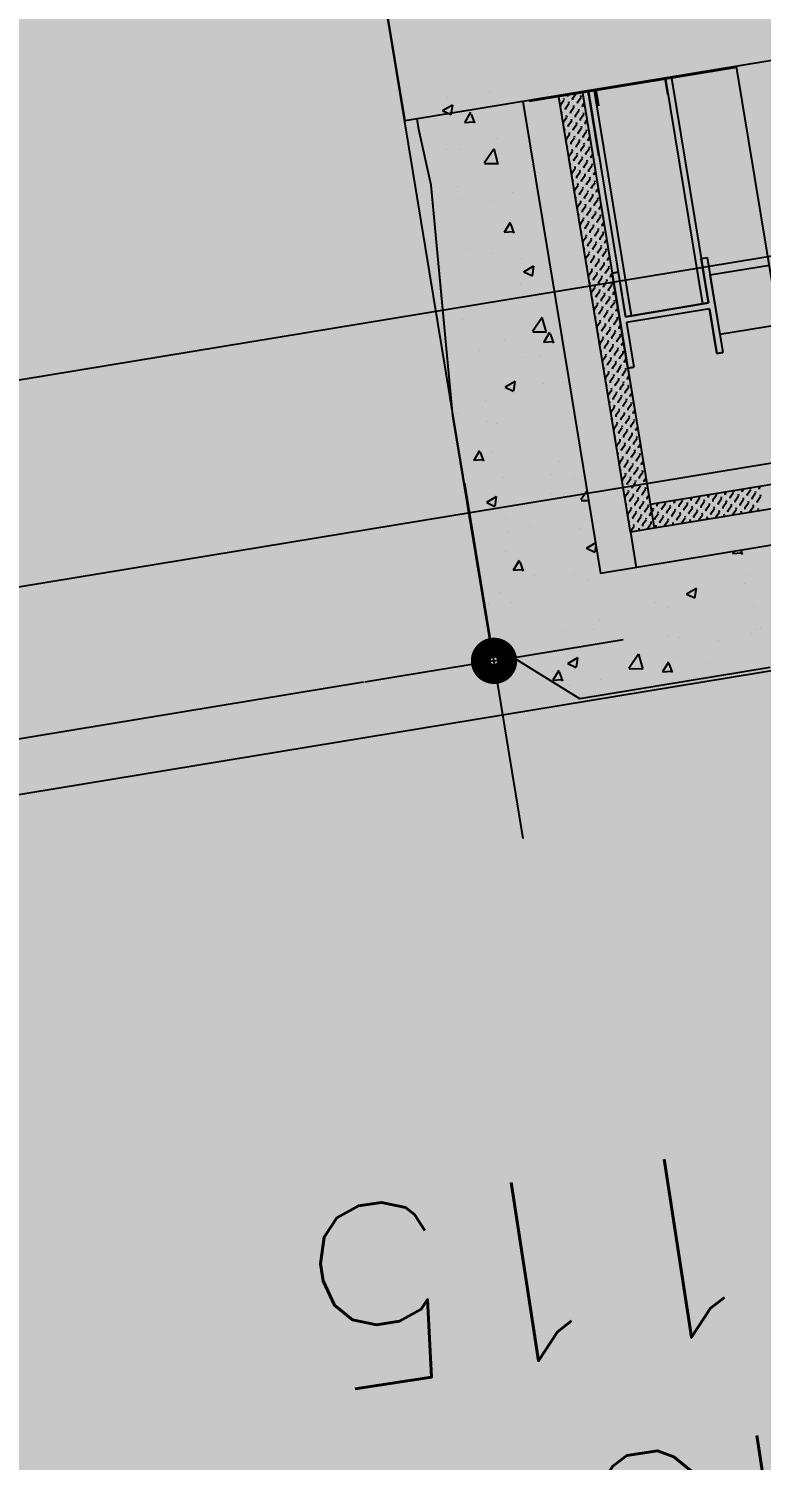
# Model space of a CAD drawing. Header units: millimetres. Extents: x 33240 to 33395, y 51607 to 51720.
# Drawn here: x 33274.606 to 33275.215, y 51678.645 to 51679.836 of the extents above; entities that cross this region are included whole.
import ezdxf

# ---------------------------------------------------------------- set-up
doc = ezdxf.new("R2010")
doc.units = ezdxf.units.MM
doc.header["$LTSCALE"] = 0.3
doc.header["$MEASUREMENT"] = 0
doc.header["$PDMODE"] = 34
doc.header["$PDSIZE"] = 0.3
doc.linetypes.add('ACAD_ISO04W100', pattern=[30, 24, -3, 0, -3])
doc.layers.get('0').update_dxf_attribs({"linetype": 'CONTINUOUS'})
doc.layers.get('DEFPOINTS').update_dxf_attribs({"linetype": 'CONTINUOUS'})
for name, color, linetype in [('07-REVT-SOL', 8, 'CONTINUOUS'), ('08-EQUI-MEUBLE-PROJ-01', 11, 'CONTINUOUS'), ('09-COT-MEUBLE-01', 4, 'CONTINUOUS'), ('10-ANN-TEXTE', 3, 'CONTINUOUS'), ('15-PLAF-TECHN-TEMPORAIRE', 113, 'CONTINUOUS')]:
    doc.layers.add(name, color=color, linetype=linetype)
doc.styles.add('ANN', font='romans.shx')
doc.styles.add('COT', font='romans.shx')
doc.dimstyles.new('COT-MEUBLE-50eme', dxfattribs={"dimtxt": 0.12, "dimasz": 0.11, "dimexe": 0, "dimexo": 0, "dimgap": 0.05, "dimtad": 1, "dimzin": 4, "dimdsep": 46, "dimtxsty": 'COT', "dimblk1": 'COTBLOC', "dimblk2": 'COTBLOC', "dimsah": 1, "dimcen": -0.1, "dimse1": 1, "dimse2": 1, "dimadec": 0, "dimazin": 0, "dimtfac": 1, "dimtmove": 2, "dimatfit": 3, "dimldrblk": 'COTBLOC', "dimfxl": 1, "dimtolj": 1, "dimarcsym": 0})

# ---------------------------------------------------------------- blocks, each defined once
blk = doc.blocks.new('COTBLOC')
for p, q in [((0, -1.3608), (0, 1.3608)), ((-0.76, 0), (-0.99, 0)), ((0, 0), (-0.76, 0)), ((0, 0), (0.76, 0)), ((0.76, 0), (0.99, 0))]:
    blk.add_line(p, q)
at = {"const_width": 0.15}
blk.add_lwpolyline([(-0.1, 0, 1), (0.1, 0, 1)], format="xyb", close=True, dxfattribs=at)
blk = doc.blocks.new('*D250')
at = {"layer": '09-COT-MEUBLE-01', "color": 0, "lineweight": -2, "ltscale": 10}
blk.add_line((33274.8843, 51679.292), (33273.3916, 51679.0462), dxfattribs=at)
at = {"layer": 'DEFPOINTS', "color": 0, "ltscale": 10}
for p in [(33275.0171, 51679.1621), (33273.2831, 51679.0283), (33273.3074, 51678.8806)]:
    blk.add_point(p, dxfattribs=at)
at = {"layer": '09-COT-MEUBLE-01', "color": 0, "lineweight": -2, "ltscale": 10, "xscale": 0.11, "yscale": 0.11, "zscale": 0.11}
for p, rotation in [((33274.9928, 51679.3098), 9.3505736683666), ((33273.2831, 51679.0283), 189.3505736683666)]:
    blk.add_blockref('COTBLOC', p, dxfattribs=dict(at, rotation=rotation))
at = {"layer": '09-COT-MEUBLE-01', "color": 0, "ltscale": 10, "insert": (33274.1558, 51679.0605), "char_height": 0.12, "attachment_point": 5, "rotation": 189.3506, "style": 'COT'}
blk.add_mtext('\\A1;1.73', dxfattribs=at)

msp = doc.modelspace()

# ---------------------------------------------------------------- hatches: boundary and pattern name
at = {"layer": '07-REVT-SOL'}
h = msp.add_hatch(dxfattribs=at)
h.set_pattern_fill('CROSS', color=30, style=0)
h.set_pattern_definition([(189.35057367, (57785.36794, 108093.83487), (-0.2060594638, -0.2872968802), [0.125, -0.375]), (279.35057367, (57785.29612, 108093.88639), (0.2872968802, -0.2060594638), [0.125, -0.375])])
edge = h.paths.add_edge_path()
edge.add_line((33283.3783, 51687.0822), (33282.6443, 51691.5402))
edge.add_line((33282.6443, 51691.5402), (33270.1624, 51689.4848))
edge.add_line((33270.1624, 51689.4848), (33272.7213, 51673.9442))
edge.add_line((33272.7213, 51673.9442), (33273.8232, 51674.1256))
edge.add_line((33273.8232, 51674.1256), (33273.4532, 51676.3726))
edge.add_line((33273.4532, 51676.3726), (33279.4392, 51677.3582))
edge.add_line((33279.4392, 51677.3582), (33280.4429, 51671.2631))
edge.add_line((33280.4429, 51671.2631), (33280.6933, 51669.7425))
edge.add_line((33280.6933, 51669.7425), (33287.1828, 51670.8111))
edge.add_arc((33295.4983, 51677.4321), 10.6295, 146.69633, 218.5278, ccw=False)
edge.add_line((33286.6145, 51683.2685), (33287.3226, 51684.3289))
edge.add_line((33287.3226, 51684.3289), (33288.3032, 51685.5277))
edge.add_line((33288.3032, 51685.5277), (33286.1987, 51687.5466))
edge.add_line((33286.1987, 51687.5466), (33283.3783, 51687.0822))

# ---------------------------------------------------------------- linework, layer by layer
at = {"layer": '08-EQUI-MEUBLE-PROJ-01', "color": 8, "ltscale": 0.8}
for p, q in [((33273.6896, 51687.2205), (33274.9561, 51679.529)), ((33274.9894, 51679.7823), (33274.9894, 51679.7823)), ((33275.0843, 51679.5502), (33275.0466, 51679.779)), ((33275.0467, 51679.779), (33275.0467, 51679.779)), ((33275.0542, 51679.7793), (33275.0541, 51679.7803)), ((33275.0581, 51679.7775), (33275.0609, 51679.7814)), ((33275.0622, 51679.7745), (33275.0652, 51679.7787)), ((33275.0653, 51679.7787), (33275.0651, 51679.78)), ((33275.0664, 51679.7823), (33275.0911, 51679.6323)), ((33274.9501, 51679.7675), (33274.9584, 51679.7724)), ((33274.9502, 51679.7673), (33274.9571, 51679.7642)), ((33274.9541, 51679.7781), (33274.9541, 51679.7781)), ((33274.9572, 51679.7643), (33274.9585, 51679.7723)), ((33274.9765, 51679.7723), (33274.9765, 51679.7723)), ((33275.0169, 51679.7751), (33275.0547, 51679.5453)), ((33275.048, 51679.7722), (33275.051, 51679.7763)), ((33275.0483, 51679.771), (33275.0481, 51679.7723)), ((33275.0493, 51679.7652), (33275.0491, 51679.7664)), ((33275.0511, 51679.7764), (33275.0509, 51679.7777)), ((33275.0522, 51679.7693), (33275.0551, 51679.7734)), ((33275.0525, 51679.7681), (33275.0522, 51679.7693)), ((33275.0552, 51679.7734), (33275.055, 51679.7747)), ((33275.0563, 51679.7663), (33275.0592, 51679.7704)), ((33275.0584, 51679.7763), (33275.0582, 51679.7776)), ((33275.0593, 51679.7705), (33275.0591, 51679.7717)), ((33275.0604, 51679.7633), (33275.0634, 51679.7675)), ((33275.0625, 51679.7734), (33275.0623, 51679.7746)), ((33275.0635, 51679.7675), (33275.0633, 51679.7688)), ((33275.0663, 51679.7716), (33275.0678, 51679.7736)), ((33275.0666, 51679.7704), (33275.0664, 51679.7716)), ((33274.9303, 51679.7519), (33274.9288, 51679.7606)), ((33274.9683, 51679.7577), (33274.9759, 51679.7583)), ((33274.9687, 51679.7579), (33274.9735, 51679.7661)), ((33274.9768, 51679.757), (33274.974, 51679.7646)), ((33275.049, 51679.7648), (33275.0492, 51679.7651)), ((33275.0504, 51679.758), (33275.0533, 51679.7622)), ((33275.0507, 51679.7568), (33275.0505, 51679.7581)), ((33275.0534, 51679.7622), (33275.0532, 51679.7635)), ((33275.0545, 51679.7551), (33275.0575, 51679.7592)), ((33275.0548, 51679.7539), (33275.0546, 51679.7551)), ((33275.0566, 51679.7651), (33275.0564, 51679.7664)), ((33275.0575, 51679.7593), (33275.0573, 51679.7605)), ((33275.0586, 51679.7521), (33275.0616, 51679.7562)), ((33275.0607, 51679.7621), (33275.0605, 51679.7634)), ((33275.0617, 51679.7563), (33275.0615, 51679.7576)), ((33275.0645, 51679.7604), (33275.0675, 51679.7645)), ((33275.0648, 51679.7592), (33275.0646, 51679.7604)), ((33275.0658, 51679.7533), (33275.0656, 51679.7546)), ((33275.0676, 51679.7646), (33275.0674, 51679.7658)), ((33275.0687, 51679.7574), (33275.0701, 51679.7595)), ((33275.069, 51679.7562), (33275.0688, 51679.7575)), ((33274.9406, 51679.7054), (33274.9303, 51679.7519)), ((33274.9949, 51679.7443), (33274.9949, 51679.7443)), ((33275.0513, 51679.7507), (33275.0515, 51679.7509)), ((33275.0516, 51679.751), (33275.0514, 51679.7523)), ((33275.0527, 51679.7439), (33275.0557, 51679.748)), ((33275.053, 51679.7427), (33275.0528, 51679.7439)), ((33275.0557, 51679.748), (33275.0555, 51679.7493)), ((33275.0568, 51679.7409), (33275.0598, 51679.745)), ((33275.0589, 51679.7509), (33275.0587, 51679.7522)), ((33275.0599, 51679.7451), (33275.0597, 51679.7463)), ((33275.0628, 51679.7492), (33275.0657, 51679.7533)), ((33275.063, 51679.748), (33275.0628, 51679.7492)), ((33275.064, 51679.7421), (33275.0638, 51679.7434)), ((33275.0669, 51679.7462), (33275.0698, 51679.7503)), ((33275.0672, 51679.745), (33275.067, 51679.7463)), ((33275.0699, 51679.7504), (33275.0697, 51679.7516)), ((33275.071, 51679.7432), (33275.0725, 51679.7453)), ((33275.0713, 51679.742), (33275.0711, 51679.7433)), ((33274.953, 51679.7352), (33274.953, 51679.7352)), ((33274.9594, 51679.7361), (33274.9594, 51679.7361)), ((33274.9642, 51679.735), (33274.9642, 51679.735)), ((33274.9846, 51679.7241), (33274.9927, 51679.7358)), ((33274.9961, 51679.7239), (33274.9928, 51679.7356)), ((33275.054, 51679.7368), (33275.0537, 51679.7381)), ((33275.0537, 51679.7365), (33275.0539, 51679.7368)), ((33275.055, 51679.7297), (33275.058, 51679.7338)), ((33275.0571, 51679.7397), (33275.0569, 51679.741)), ((33275.0581, 51679.7339), (33275.0579, 51679.7351)), ((33275.0592, 51679.7267), (33275.0621, 51679.7308)), ((33275.061, 51679.7379), (33275.0639, 51679.7421)), ((33275.0613, 51679.7367), (33275.061, 51679.738)), ((33275.0622, 51679.7309), (33275.062, 51679.7322)), ((33275.0651, 51679.735), (33275.068, 51679.7391)), ((33275.0654, 51679.7338), (33275.0652, 51679.735)), ((33275.0681, 51679.7392), (33275.0679, 51679.7404)), ((33275.0692, 51679.732), (33275.0722, 51679.7361)), ((33275.0695, 51679.7308), (33275.0693, 51679.7321)), ((33275.0723, 51679.7362), (33275.0721, 51679.7375)), ((33275.0733, 51679.7291), (33275.0748, 51679.7311)), ((33274.985, 51679.7234), (33274.9964, 51679.7235)), ((33275.0553, 51679.7285), (33275.0551, 51679.7297)), ((33275.056, 51679.7223), (33275.0562, 51679.7226)), ((33275.0563, 51679.7227), (33275.0561, 51679.7239)), ((33275.0574, 51679.7155), (33275.0603, 51679.7196)), ((33275.0595, 51679.7255), (33275.0593, 51679.7268)), ((33275.0604, 51679.7197), (33275.0602, 51679.7209)), ((33275.0633, 51679.7238), (33275.0663, 51679.7279)), ((33275.0636, 51679.7226), (33275.0634, 51679.7238)), ((33275.0663, 51679.7279), (33275.0661, 51679.7292)), ((33275.0674, 51679.7208), (33275.0704, 51679.7249)), ((33275.0677, 51679.7196), (33275.0675, 51679.7209)), ((33275.0705, 51679.725), (33275.0703, 51679.7262)), ((33275.0715, 51679.7178), (33275.0745, 51679.722)), ((33275.0736, 51679.7279), (33275.0734, 51679.7291)), ((33275.0746, 51679.722), (33275.0744, 51679.7233)), ((33275.0577, 51679.7143), (33275.0575, 51679.7156)), ((33275.0583, 51679.7081), (33275.0585, 51679.7084)), ((33275.0586, 51679.7085), (33275.0584, 51679.7097)), ((33275.0615, 51679.7125), (33275.0645, 51679.7167)), ((33275.0618, 51679.7114), (33275.0616, 51679.7126)), ((33275.0645, 51679.7167), (33275.0643, 51679.718)), ((33275.0656, 51679.7096), (33275.0686, 51679.7137)), ((33275.0659, 51679.7084), (33275.0657, 51679.7096)), ((33275.0687, 51679.7138), (33275.0685, 51679.715)), ((33275.0698, 51679.7066), (33275.0727, 51679.7108)), ((33275.0718, 51679.7166), (33275.0716, 51679.7179)), ((33275.0728, 51679.7108), (33275.0726, 51679.7121)), ((33275.0739, 51679.7037), (33275.0768, 51679.7078)), ((33275.0757, 51679.7149), (33275.0771, 51679.7169)), ((33275.076, 51679.7137), (33275.0758, 51679.7149)), ((33275.0769, 51679.7079), (33275.0767, 51679.7091)), ((33274.9586, 51679.5135), (33274.9406, 51679.7054)), ((33274.9626, 51679.7042), (33274.9626, 51679.7042)), ((33275.008, 51679.6992), (33275.008, 51679.6992)), ((33275.0165, 51679.7035), (33275.0165, 51679.7035)), ((33275.0597, 51679.7013), (33275.0627, 51679.7055)), ((33275.06, 51679.7001), (33275.0598, 51679.7014)), ((33275.061, 51679.6943), (33275.0608, 51679.6956)), ((33275.0628, 51679.7055), (33275.0625, 51679.7068)), ((33275.0638, 51679.6984), (33275.0668, 51679.7025)), ((33275.0641, 51679.6972), (33275.0639, 51679.6984)), ((33275.0669, 51679.7026), (33275.0667, 51679.7038)), ((33275.068, 51679.6954), (33275.0709, 51679.6995)), ((33275.0683, 51679.6942), (33275.068, 51679.6955)), ((33275.07, 51679.7054), (33275.0698, 51679.7067)), ((33275.071, 51679.6996), (33275.0708, 51679.7008)), ((33275.0721, 51679.6924), (33275.075, 51679.6966)), ((33275.0742, 51679.7025), (33275.074, 51679.7037)), ((33275.0751, 51679.6966), (33275.0749, 51679.6979)), ((33275.078, 51679.7007), (33275.0795, 51679.7027)), ((33275.0783, 51679.6995), (33275.0781, 51679.7008)), ((33274.9648, 51679.6942), (33274.9648, 51679.6942)), ((33274.97, 51679.6894), (33274.97, 51679.6894)), ((33274.9918, 51679.6918), (33274.9918, 51679.6918)), ((33275.0607, 51679.6939), (33275.0609, 51679.6942)), ((33275.062, 51679.6871), (33275.065, 51679.6913)), ((33275.0623, 51679.686), (33275.0621, 51679.6872)), ((33275.0651, 51679.6913), (33275.0649, 51679.6926)), ((33275.0662, 51679.6842), (33275.0691, 51679.6883)), ((33275.0665, 51679.683), (33275.0663, 51679.6842)), ((33275.0692, 51679.6884), (33275.069, 51679.6896)), ((33275.0703, 51679.6812), (33275.0733, 51679.6854)), ((33275.0724, 51679.6913), (33275.0722, 51679.6925)), ((33275.0733, 51679.6854), (33275.0731, 51679.6867)), ((33275.0762, 51679.6895), (33275.0792, 51679.6936)), ((33275.0765, 51679.6883), (33275.0763, 51679.6895)), ((33275.0775, 51679.6825), (33275.0773, 51679.6837)), ((33275.0793, 51679.6937), (33275.0791, 51679.6949)), ((33275.0803, 51679.6865), (33275.0818, 51679.6886)), ((33275.0806, 51679.6853), (33275.0804, 51679.6866)), ((33275.0016, 51679.6665), (33275.0064, 51679.6747)), ((33275.0097, 51679.6656), (33275.0069, 51679.6732)), ((33275.033, 51679.6716), (33275.033, 51679.6716)), ((33275.063, 51679.6798), (33275.0632, 51679.6801)), ((33275.0633, 51679.6801), (33275.0631, 51679.6814)), ((33275.0644, 51679.673), (33275.0673, 51679.6771)), ((33275.0647, 51679.6718), (33275.0645, 51679.673)), ((33275.0674, 51679.6772), (33275.0672, 51679.6784)), ((33275.0685, 51679.67), (33275.0715, 51679.6741)), ((33275.0706, 51679.68), (33275.0704, 51679.6813)), ((33275.0716, 51679.6742), (33275.0713, 51679.6755)), ((33275.0726, 51679.6671), (33275.0756, 51679.6712)), ((33275.0744, 51679.6783), (33275.0774, 51679.6824)), ((33275.0747, 51679.6771), (33275.0745, 51679.6783)), ((33275.0757, 51679.6712), (33275.0755, 51679.6725)), ((33275.0786, 51679.6753), (33275.0815, 51679.6794)), ((33275.0788, 51679.6741), (33275.0786, 51679.6754)), ((33275.0816, 51679.6795), (33275.0814, 51679.6807)), ((33275.0827, 51679.6723), (33275.0841, 51679.6744)), ((33275.083, 51679.6712), (33275.0828, 51679.6724)), ((33275.0012, 51679.6663), (33275.0088, 51679.6669)), ((33275.0653, 51679.6656), (33275.0655, 51679.6659)), ((33275.0656, 51679.6659), (33275.0654, 51679.6672)), ((33275.0667, 51679.6588), (33275.0697, 51679.6629)), ((33275.0688, 51679.6688), (33275.0686, 51679.6701)), ((33275.0698, 51679.663), (33275.0696, 51679.6642)), ((33275.0708, 51679.6558), (33275.0738, 51679.66)), ((33275.0729, 51679.6659), (33275.0727, 51679.6671)), ((33275.0739, 51679.66), (33275.0737, 51679.6613)), ((33275.0768, 51679.6641), (33275.0797, 51679.6682)), ((33275.0771, 51679.6629), (33275.0768, 51679.6642)), ((33275.0798, 51679.6683), (33275.0796, 51679.6695)), ((33275.0809, 51679.6611), (33275.0838, 51679.6653)), ((33275.0812, 51679.6599), (33275.081, 51679.6612)), ((33275.0839, 51679.6653), (33275.0837, 51679.6666)), ((33275.085, 51679.6582), (33275.0865, 51679.6602)), ((33274.9701, 51679.6522), (33274.9701, 51679.6522)), ((33274.9916, 51679.6486), (33274.9916, 51679.6486)), ((33275.067, 51679.6576), (33275.0668, 51679.6589)), ((33275.0677, 51679.6514), (33275.0679, 51679.6517)), ((33275.068, 51679.6518), (33275.0678, 51679.653)), ((33275.069, 51679.6446), (33275.072, 51679.6487)), ((33275.0711, 51679.6546), (33275.0709, 51679.6559)), ((33275.0721, 51679.6488), (33275.0719, 51679.6501)), ((33275.075, 51679.6529), (33275.0779, 51679.657)), ((33275.0753, 51679.6517), (33275.0751, 51679.6529)), ((33275.078, 51679.6571), (33275.0778, 51679.6583)), ((33275.0791, 51679.6499), (33275.0821, 51679.654)), ((33275.0794, 51679.6487), (33275.0792, 51679.65)), ((33275.0821, 51679.6541), (33275.0819, 51679.6554)), ((33275.0832, 51679.647), (33275.0862, 51679.6511)), ((33275.0853, 51679.657), (33275.0851, 51679.6582)), ((33275.0863, 51679.6511), (33275.0861, 51679.6524)), ((33274.9482, 51679.6364), (33274.9482, 51679.6364)), ((33275.0155, 51679.6446), (33275.0155, 51679.6446)), ((33275.0177, 51679.6335), (33275.0259, 51679.6383)), ((33275.0247, 51679.6302), (33275.026, 51679.6382)), ((33275.0693, 51679.6434), (33275.0691, 51679.6447)), ((33275.07, 51679.6372), (33275.0702, 51679.6375)), ((33275.0703, 51679.6376), (33275.0701, 51679.6388)), ((33275.0732, 51679.6417), (33275.0761, 51679.6458)), ((33275.0735, 51679.6405), (33275.0733, 51679.6417)), ((33275.0744, 51679.6346), (33275.0742, 51679.6359)), ((33275.0762, 51679.6458), (33275.076, 51679.6471)), ((33275.0773, 51679.6387), (33275.0803, 51679.6428)), ((33275.0776, 51679.6375), (33275.0774, 51679.6388)), ((33275.0803, 51679.6429), (33275.0801, 51679.6441)), ((33275.0814, 51679.6357), (33275.0844, 51679.6399)), ((33275.0817, 51679.6345), (33275.0815, 51679.6358)), ((33275.0835, 51679.6458), (33275.0833, 51679.647)), ((33275.0845, 51679.6399), (33275.0843, 51679.6412)), ((33275.0856, 51679.6328), (33275.0885, 51679.6369)), ((33275.0873, 51679.644), (33275.0888, 51679.646)), ((33275.0876, 51679.6428), (33275.0874, 51679.6441)), ((33275.0886, 51679.637), (33275.0884, 51679.6382)), ((33275.0152, 51679.6236), (33275.0152, 51679.6236)), ((33275.0177, 51679.6333), (33275.0247, 51679.6301)), ((33275.0383, 51679.6296), (33275.0383, 51679.6296)), ((33275.0714, 51679.6304), (33275.0743, 51679.6346)), ((33275.0717, 51679.6292), (33275.0715, 51679.6305)), ((33275.0726, 51679.6234), (33275.0724, 51679.6247)), ((33275.0755, 51679.6275), (33275.0785, 51679.6316)), ((33275.0758, 51679.6263), (33275.0756, 51679.6275)), ((33275.0786, 51679.6317), (33275.0783, 51679.6329)), ((33275.0796, 51679.6245), (33275.0826, 51679.6286)), ((33275.0799, 51679.6233), (33275.0797, 51679.6246)), ((33275.0827, 51679.6287), (33275.0825, 51679.63)), ((33275.0838, 51679.6216), (33275.0867, 51679.6257)), ((33275.0858, 51679.6316), (33275.0856, 51679.6328)), ((33275.0868, 51679.6257), (33275.0866, 51679.627)), ((33275.0897, 51679.6298), (33275.0912, 51679.6319)), ((33275.09, 51679.6286), (33275.0898, 51679.6299)), ((33275.0909, 51679.6228), (33275.0907, 51679.624)), ((33275.0911, 51679.6323), (33275.1041, 51679.5534)), ((33275.1041, 51679.5534), (33275.0911, 51679.6323)), ((33276.2641, 51679.6279), (33275.1228, 51679.4399)), ((33276.3693, 51679.6249), (33275.126, 51679.4202)), ((33275.0723, 51679.6231), (33275.0725, 51679.6234)), ((33275.0737, 51679.6163), (33275.0767, 51679.6204)), ((33275.074, 51679.6151), (33275.0738, 51679.6163)), ((33275.0768, 51679.6205), (33275.0766, 51679.6217)), ((33275.0778, 51679.6133), (33275.0808, 51679.6174)), ((33275.0781, 51679.6121), (33275.0779, 51679.6134)), ((33275.0809, 51679.6175), (33275.0807, 51679.6187)), ((33275.082, 51679.6103), (33275.0849, 51679.6145)), ((33275.0841, 51679.6204), (33275.0838, 51679.6216)), ((33275.085, 51679.6145), (33275.0848, 51679.6158)), ((33275.0879, 51679.6186), (33275.0908, 51679.6227)), ((33275.0882, 51679.6174), (33275.088, 51679.6187)), ((33275.0891, 51679.6116), (33275.0889, 51679.6128)), ((33275.092, 51679.6156), (33275.0935, 51679.6177)), ((33275.0923, 51679.6144), (33275.0921, 51679.6157)), ((33274.9755, 51679.6102), (33274.9755, 51679.6102)), ((33275.0747, 51679.6089), (33275.0749, 51679.6092)), ((33275.075, 51679.6092), (33275.0748, 51679.6105)), ((33275.076, 51679.6021), (33275.079, 51679.6062)), ((33275.0763, 51679.6009), (33275.0761, 51679.6021)), ((33275.0791, 51679.6063), (33275.0789, 51679.6075)), ((33275.0802, 51679.5991), (33275.0831, 51679.6033)), ((33275.0823, 51679.6091), (33275.0821, 51679.6104)), ((33275.0832, 51679.6033), (33275.083, 51679.6046)), ((33275.0843, 51679.5962), (33275.0873, 51679.6003)), ((33275.0861, 51679.6074), (33275.0891, 51679.6115)), ((33275.0864, 51679.6062), (33275.0862, 51679.6074)), ((33275.0874, 51679.6004), (33275.0871, 51679.6016)), ((33275.0902, 51679.6044), (33275.0932, 51679.6085)), ((33275.0905, 51679.6032), (33275.0903, 51679.6045)), ((33275.0933, 51679.6086), (33275.0931, 51679.6099)), ((33275.0944, 51679.6015), (33275.0958, 51679.6035)), ((33275.0946, 51679.6003), (33275.0944, 51679.6015)), ((33274.9668, 51679.5938), (33274.9668, 51679.5938)), ((33275.0247, 51679.584), (33275.0328, 51679.5958)), ((33275.0363, 51679.5838), (33275.0329, 51679.5955)), ((33275.077, 51679.5947), (33275.0772, 51679.595)), ((33275.0773, 51679.5951), (33275.0771, 51679.5963)), ((33275.0784, 51679.5879), (33275.0813, 51679.592)), ((33275.0787, 51679.5867), (33275.0785, 51679.588)), ((33275.0805, 51679.5979), (33275.0803, 51679.5992)), ((33275.0814, 51679.5921), (33275.0812, 51679.5933)), ((33276.3744, 51679.5954), (33275.0815, 51679.3825)), ((33275.0825, 51679.5849), (33275.0855, 51679.5891)), ((33275.0846, 51679.595), (33275.0844, 51679.5962)), ((33275.0856, 51679.5891), (33275.0854, 51679.5904)), ((33275.0884, 51679.5932), (33275.0914, 51679.5973)), ((33275.0887, 51679.592), (33275.0885, 51679.5933)), ((33275.0915, 51679.5974), (33275.0913, 51679.5986)), ((33275.0926, 51679.5902), (33275.0955, 51679.5944)), ((33275.0929, 51679.589), (33275.0926, 51679.5903)), ((33275.0956, 51679.5944), (33275.0954, 51679.5957)), ((33275.0967, 51679.5873), (33275.0982, 51679.5893)), ((33274.9787, 51679.5764), (33274.9787, 51679.5764)), ((33275.0017, 51679.5766), (33275.0017, 51679.5766)), ((33275.0251, 51679.5834), (33275.0365, 51679.5835)), ((33275.0345, 51679.5751), (33275.0393, 51679.5833)), ((33275.0426, 51679.5742), (33275.0398, 51679.5818)), ((33275.0437, 51679.5877), (33275.0437, 51679.5877)), ((33275.0793, 51679.5805), (33275.0795, 51679.5808)), ((33275.0796, 51679.5809), (33275.0794, 51679.5821)), ((33275.0807, 51679.5737), (33275.0837, 51679.5779)), ((33275.0828, 51679.5838), (33275.0826, 51679.585)), ((33275.0838, 51679.5779), (33275.0836, 51679.5792)), ((33275.0866, 51679.582), (33275.0896, 51679.5861)), ((33275.0869, 51679.5808), (33275.0867, 51679.582)), ((33275.0879, 51679.575), (33275.0877, 51679.5762)), ((33275.0897, 51679.5862), (33275.0895, 51679.5874)), ((33275.0908, 51679.579), (33275.0937, 51679.5832)), ((33275.0911, 51679.5778), (33275.0909, 51679.5791)), ((33275.0938, 51679.5832), (33275.0936, 51679.5845)), ((33275.0949, 51679.5761), (33275.0979, 51679.5802)), ((33275.0952, 51679.5749), (33275.095, 51679.5761)), ((33275.097, 51679.5861), (33275.0968, 51679.5873)), ((33275.0979, 51679.5803), (33275.0977, 51679.5815)), ((33274.9808, 51679.5683), (33274.9808, 51679.5683)), ((33275.0309, 51679.5641), (33275.0309, 51679.5641)), ((33275.0341, 51679.5749), (33275.0417, 51679.5755)), ((33275.0501, 51679.5717), (33275.0501, 51679.5717)), ((33275.081, 51679.5725), (33275.0808, 51679.5738)), ((33275.0817, 51679.5663), (33275.0819, 51679.5666)), ((33275.082, 51679.5667), (33275.0818, 51679.568)), ((33275.0848, 51679.5708), (33275.0878, 51679.5749)), ((33275.0851, 51679.5696), (33275.0849, 51679.5708)), ((33275.0861, 51679.5637), (33275.0859, 51679.565)), ((33275.089, 51679.5678), (33275.0919, 51679.5719)), ((33275.0893, 51679.5666), (33275.0891, 51679.5679)), ((33275.092, 51679.572), (33275.0918, 51679.5733)), ((33275.0931, 51679.5648), (33275.0961, 51679.569)), ((33275.0934, 51679.5637), (33275.0932, 51679.5649)), ((33275.0961, 51679.569), (33275.0959, 51679.5703)), ((33275.0972, 51679.5619), (33275.1002, 51679.566)), ((33275.099, 51679.5731), (33275.1005, 51679.5752)), ((33275.0993, 51679.5719), (33275.0991, 51679.5732)), ((33275.1003, 51679.5661), (33275.1001, 51679.5673)), ((33274.9635, 51679.5559), (33274.9635, 51679.5559)), ((33275.0194, 51679.5624), (33275.0194, 51679.5624)), ((33275.083, 51679.5596), (33275.086, 51679.5637)), ((33275.0833, 51679.5584), (33275.0831, 51679.5596)), ((33275.084, 51679.5522), (33275.0842, 51679.5525)), ((33275.0843, 51679.5525), (33275.0841, 51679.5538)), ((33275.0872, 51679.5566), (33275.0901, 51679.5607)), ((33275.0875, 51679.5554), (33275.0873, 51679.5567)), ((33275.0902, 51679.5608), (33275.09, 51679.562)), ((33275.0913, 51679.5536), (33275.0943, 51679.5578)), ((33275.0916, 51679.5524), (33275.0914, 51679.5537)), ((33275.0944, 51679.5578), (33275.0941, 51679.5591)), ((33275.0954, 51679.5507), (33275.0965, 51679.5522)), ((33275.0965, 51679.5522), (33275.0984, 51679.5548)), ((33275.0975, 51679.5607), (33275.0973, 51679.5619)), ((33275.0985, 51679.5549), (33275.0983, 51679.5561)), ((33275.1014, 51679.5589), (33275.1028, 51679.561)), ((33275.1016, 51679.5577), (33275.1014, 51679.559)), ((33275.1024, 51679.5531), (33275.1024, 51679.5532)), ((33275.1026, 51679.5519), (33275.1024, 51679.5531)), ((33275.1041, 51679.5534), (33275.126, 51679.4202)), ((33275.0022, 51679.5376), (33275.0104, 51679.5424)), ((33275.0092, 51679.5343), (33275.0105, 51679.5423)), ((33275.0338, 51679.5405), (33275.0338, 51679.5405)), ((33275.049, 51679.5457), (33275.049, 51679.5457)), ((33275.0547, 51679.5453), (33275.0815, 51679.3825)), ((33275.1063, 51679.4169), (33275.0843, 51679.5502)), ((33275.0854, 51679.5454), (33275.0883, 51679.5495)), ((33275.0857, 51679.5442), (33275.0855, 51679.5454)), ((33275.0884, 51679.5496), (33275.0882, 51679.5508)), ((33275.0882, 51679.5508), (33275.0882, 51679.5508)), ((33275.0895, 51679.5424), (33275.0925, 51679.5465)), ((33275.0898, 51679.5412), (33275.0896, 51679.5425)), ((33275.0926, 51679.5466), (33275.0924, 51679.5479)), ((33275.0936, 51679.5395), (33275.0966, 51679.5436)), ((33275.0957, 51679.5495), (33275.0955, 51679.5507)), ((33275.0967, 51679.5436), (33275.0965, 51679.5449)), ((33275.0978, 51679.5365), (33275.1007, 51679.5406)), ((33275.0996, 51679.5477), (33275.1025, 51679.5518)), ((33275.0999, 51679.5465), (33275.0996, 51679.5478)), ((33275.1008, 51679.5407), (33275.1006, 51679.5419)), ((33275.1037, 51679.5447), (33275.1052, 51679.5468)), ((33275.104, 51679.5436), (33275.1038, 51679.5448)), ((33274.9561, 51679.529), (33274.9829, 51679.3662)), ((33275.0022, 51679.5374), (33275.0091, 51679.5342)), ((33275.0863, 51679.538), (33275.0866, 51679.5383)), ((33275.0866, 51679.5383), (33275.0864, 51679.5396)), ((33275.0877, 51679.5312), (33275.0907, 51679.5353)), ((33275.088, 51679.53), (33275.0878, 51679.5313)), ((33275.0908, 51679.5354), (33275.0906, 51679.5366)), ((33275.0918, 51679.5282), (33275.0948, 51679.5324)), ((33275.0921, 51679.527), (33275.0919, 51679.5283)), ((33275.0939, 51679.5383), (33275.0937, 51679.5395)), ((33275.0949, 51679.5324), (33275.0947, 51679.5337)), ((33275.096, 51679.5253), (33275.0989, 51679.5294)), ((33275.0981, 51679.5353), (33275.0979, 51679.5366)), ((33275.099, 51679.5295), (33275.0988, 51679.5307)), ((33275.1019, 51679.5335), (33275.1049, 51679.5377)), ((33275.1022, 51679.5323), (33275.102, 51679.5336)), ((33275.1049, 51679.5377), (33275.1047, 51679.539)), ((33275.106, 51679.5306), (33275.1075, 51679.5326)), ((33275.1063, 51679.5294), (33275.1061, 51679.5306)), ((33274.9861, 51679.5263), (33274.9861, 51679.5263)), ((33275.0253, 51679.5168), (33275.0253, 51679.5168)), ((33275.0546, 51679.517), (33275.0546, 51679.517)), ((33275.0887, 51679.5238), (33275.0889, 51679.5241)), ((33275.089, 51679.5242), (33275.0888, 51679.5254)), ((33275.0901, 51679.517), (33275.093, 51679.5211)), ((33275.0903, 51679.5158), (33275.0901, 51679.5171)), ((33275.0931, 51679.5212), (33275.0929, 51679.5225)), ((33275.0942, 51679.5141), (33275.0971, 51679.5182)), ((33275.0963, 51679.5241), (33275.0961, 51679.5253)), ((33275.0972, 51679.5182), (33275.097, 51679.5195)), ((33275.1001, 51679.5223), (33275.1031, 51679.5264)), ((33275.1004, 51679.5211), (33275.1002, 51679.5224)), ((33275.1014, 51679.5153), (33275.1012, 51679.5165)), ((33275.1032, 51679.5265), (33275.1029, 51679.5278)), ((33275.1042, 51679.5194), (33275.1072, 51679.5235)), ((33275.1045, 51679.5182), (33275.1043, 51679.5194)), ((33275.1073, 51679.5235), (33275.1071, 51679.5248)), ((33275.1084, 51679.5164), (33275.1098, 51679.5184)), ((33275.1087, 51679.5152), (33275.1084, 51679.5165)), ((33274.9898, 51679.3243), (33274.9586, 51679.5135)), ((33274.9628, 51679.5159), (33274.9628, 51679.5159)), ((33274.9872, 51679.5088), (33274.9872, 51679.5088)), ((33274.9946, 51679.5075), (33274.9946, 51679.5075)), ((33275.091, 51679.5096), (33275.0912, 51679.5099)), ((33275.0913, 51679.51), (33275.0911, 51679.5112)), ((33275.0924, 51679.5028), (33275.0953, 51679.507)), ((33275.0945, 51679.5129), (33275.0943, 51679.5141)), ((33275.0954, 51679.507), (33275.0952, 51679.5083)), ((33275.0983, 51679.5111), (33275.1013, 51679.5152)), ((33275.0986, 51679.5099), (33275.0984, 51679.5112)), ((33275.0996, 51679.5041), (33275.0994, 51679.5053)), ((33275.1024, 51679.5081), (33275.1054, 51679.5123)), ((33275.1027, 51679.5069), (33275.1025, 51679.5082)), ((33275.1055, 51679.5123), (33275.1053, 51679.5136)), ((33275.1066, 51679.5052), (33275.1095, 51679.5093)), ((33275.1069, 51679.504), (33275.1067, 51679.5052)), ((33275.1096, 51679.5094), (33275.1094, 51679.5106)), ((33275.0544, 51679.5037), (33275.0544, 51679.5037)), ((33275.0927, 51679.5016), (33275.0925, 51679.5029)), ((33275.0933, 51679.4955), (33275.0936, 51679.4958)), ((33275.0936, 51679.4958), (33275.0934, 51679.4971)), ((33275.0947, 51679.4887), (33275.0977, 51679.4928)), ((33275.0965, 51679.4999), (33275.0995, 51679.504)), ((33275.0968, 51679.4987), (33275.0966, 51679.4999)), ((33275.0978, 51679.4929), (33275.0976, 51679.4941)), ((33275.1006, 51679.4969), (33275.1036, 51679.501)), ((33275.1009, 51679.4957), (33275.1007, 51679.497)), ((33275.1037, 51679.5011), (33275.1035, 51679.5024)), ((33275.1048, 51679.494), (33275.1077, 51679.4981)), ((33275.1051, 51679.4928), (33275.1049, 51679.494)), ((33275.1078, 51679.4981), (33275.1076, 51679.4994)), ((33275.1089, 51679.491), (33275.1119, 51679.4951)), ((33275.1107, 51679.5022), (33275.1122, 51679.5043)), ((33275.111, 51679.501), (33275.1108, 51679.5023)), ((33275.1119, 51679.4952), (33275.1117, 51679.4964)), ((33274.9762, 51679.4767), (33274.9811, 51679.4849)), ((33274.9843, 51679.4758), (33274.9816, 51679.4835)), ((33274.9915, 51679.4843), (33274.9915, 51679.4843)), ((33275.095, 51679.4875), (33275.0948, 51679.4887)), ((33275.0957, 51679.4813), (33275.0959, 51679.4816)), ((33275.096, 51679.4816), (33275.0958, 51679.4829)), ((33275.0989, 51679.4857), (33275.1018, 51679.4898)), ((33275.0991, 51679.4845), (33275.0989, 51679.4858)), ((33275.1019, 51679.4899), (33275.1017, 51679.4911)), ((33275.103, 51679.4827), (33275.1059, 51679.4869)), ((33275.1033, 51679.4816), (33275.1031, 51679.4828)), ((33275.106, 51679.4869), (33275.1058, 51679.4882)), ((33275.1071, 51679.4798), (33275.1101, 51679.4839)), ((33275.1092, 51679.4898), (33275.109, 51679.4911)), ((33275.1102, 51679.484), (33275.1099, 51679.4852)), ((33275.1112, 51679.4768), (33275.1142, 51679.481)), ((33275.113, 51679.488), (33275.1145, 51679.4901)), ((33275.1133, 51679.4868), (33275.1131, 51679.4881)), ((33275.1143, 51679.481), (33275.1141, 51679.4823)), ((33274.9758, 51679.4766), (33274.9834, 51679.4772)), ((33275.0469, 51679.476), (33275.0469, 51679.476)), ((33275.0971, 51679.4745), (33275.1, 51679.4786)), ((33275.0974, 51679.4733), (33275.0971, 51679.4745)), ((33275.0983, 51679.4675), (33275.0981, 51679.4687)), ((33275.1001, 51679.4787), (33275.0999, 51679.4799)), ((33275.1012, 51679.4715), (33275.1041, 51679.4757)), ((33275.1015, 51679.4703), (33275.1013, 51679.4716)), ((33275.1042, 51679.4757), (33275.104, 51679.477)), ((33275.1053, 51679.4686), (33275.1083, 51679.4727)), ((33275.1074, 51679.4786), (33275.1072, 51679.4798)), ((33275.1084, 51679.4728), (33275.1082, 51679.474)), ((33275.1094, 51679.4656), (33275.1124, 51679.4697)), ((33275.1115, 51679.4756), (33275.1113, 51679.4769)), ((33275.1125, 51679.4698), (33275.1123, 51679.471)), ((33275.1154, 51679.4739), (33275.1168, 51679.4759)), ((33275.1157, 51679.4727), (33275.1155, 51679.4739)), ((33275.0005, 51679.462), (33275.0005, 51679.462)), ((33275.0409, 51679.4649), (33275.0409, 51679.4649)), ((33275.0597, 51679.4618), (33275.0597, 51679.4618)), ((33275.098, 51679.4671), (33275.0982, 51679.4674)), ((33275.0994, 51679.4603), (33275.1024, 51679.4644)), ((33275.0997, 51679.4591), (33275.0995, 51679.4604)), ((33275.1024, 51679.4645), (33275.1022, 51679.4658)), ((33275.1035, 51679.4573), (33275.1065, 51679.4615)), ((33275.1038, 51679.4562), (33275.1036, 51679.4574)), ((33275.1056, 51679.4674), (33275.1054, 51679.4686)), ((33275.1066, 51679.4615), (33275.1064, 51679.4628)), ((33275.1076, 51679.4544), (33275.1106, 51679.4585)), ((33275.1097, 51679.4644), (33275.1095, 51679.4657)), ((33275.1107, 51679.4586), (33275.1105, 51679.4598)), ((33275.1136, 51679.4626), (33275.1165, 51679.4668)), ((33275.1139, 51679.4615), (33275.1137, 51679.4627)), ((33275.1148, 51679.4556), (33275.1146, 51679.4569)), ((33275.1166, 51679.4668), (33275.1164, 51679.4681)), ((33275.1177, 51679.4597), (33275.1192, 51679.4617)), ((33275.118, 51679.4585), (33275.1178, 51679.4597)), ((33274.9698, 51679.4527), (33274.9698, 51679.4527)), ((33274.9867, 51679.4417), (33274.9949, 51679.4465)), ((33274.9937, 51679.4385), (33274.995, 51679.4464)), ((33275.0407, 51679.4489), (33275.0407, 51679.4489)), ((33275.0649, 51679.4439), (33275.0702, 51679.4516)), ((33275.1003, 51679.4529), (33275.1006, 51679.4532)), ((33275.1006, 51679.4533), (33275.1004, 51679.4545)), ((33275.1017, 51679.4461), (33275.1047, 51679.4503)), ((33275.102, 51679.4449), (33275.1018, 51679.4462)), ((33275.1048, 51679.4503), (33275.1046, 51679.4516)), ((33275.1059, 51679.4432), (33275.1088, 51679.4473)), ((33275.1079, 51679.4532), (33275.1077, 51679.4544)), ((33275.1089, 51679.4474), (33275.1087, 51679.4486)), ((33275.1118, 51679.4514), (33275.1147, 51679.4556)), ((33275.1121, 51679.4502), (33275.1119, 51679.4515)), ((33275.113, 51679.4444), (33275.1128, 51679.4457)), ((33275.1159, 51679.4485), (33275.1189, 51679.4526)), ((33275.1162, 51679.4473), (33275.116, 51679.4485)), ((33275.119, 51679.4527), (33275.1187, 51679.4539)), ((33275.12, 51679.4455), (33275.1215, 51679.4476)), ((33275.1203, 51679.4443), (33275.1201, 51679.4456)), ((33275.1566, 51679.4443), (33275.1577, 51679.4457)), ((33275.1608, 51679.4413), (33275.1637, 51679.4454)), ((33275.1638, 51679.4455), (33275.1636, 51679.4467)), ((33275.1708, 51679.4466), (33275.1718, 51679.448)), ((33275.1711, 51679.4454), (33275.1709, 51679.4466)), ((33275.1749, 51679.4436), (33275.1779, 51679.4478)), ((33275.178, 51679.4478), (33275.1778, 51679.449)), ((33275.1821, 51679.4449), (33275.1819, 51679.4461)), ((33275.185, 51679.4489), (33275.186, 51679.4503)), ((33275.1853, 51679.4477), (33275.1851, 51679.449)), ((33275.1891, 51679.446), (33275.1921, 51679.4501)), ((33275.1894, 51679.4448), (33275.1892, 51679.446)), ((33275.1922, 51679.4502), (33275.192, 51679.4513)), ((33275.1933, 51679.443), (33275.1962, 51679.4471)), ((33275.1963, 51679.4472), (33275.1961, 51679.4484)), ((33275.1992, 51679.4513), (33275.2002, 51679.4527)), ((33275.1995, 51679.4501), (33275.1993, 51679.4513)), ((33275.2004, 51679.4442), (33275.2002, 51679.4455)), ((33275.2033, 51679.4483), (33275.2063, 51679.4524)), ((33275.2036, 51679.4471), (33275.2034, 51679.4484)), ((33275.2064, 51679.4525), (33275.2062, 51679.4537)), ((33275.2074, 51679.4453), (33275.2104, 51679.4495)), ((33275.2077, 51679.4441), (33275.2075, 51679.4454)), ((33275.2105, 51679.4495), (33275.2103, 51679.4508)), ((33275.2116, 51679.4424), (33275.2145, 51679.4465)), ((33275.2134, 51679.4536), (33275.2144, 51679.455)), ((33275.2136, 51679.4524), (33275.2134, 51679.4537)), ((33275.2146, 51679.4466), (33275.2144, 51679.4478)), ((33274.9734, 51679.4407), (33274.9734, 51679.4407)), ((33274.9867, 51679.4415), (33274.9936, 51679.4383)), ((33274.9968, 51679.4424), (33274.9968, 51679.4424)), ((33275.0652, 51679.4433), (33275.0715, 51679.4433)), ((33275.0699, 51679.4364), (33275.0699, 51679.4364)), ((33275.1027, 51679.4387), (33275.1029, 51679.439)), ((33275.103, 51679.4391), (33275.1028, 51679.4404)), ((33275.1041, 51679.432), (33275.107, 51679.4361)), ((33275.1061, 51679.442), (33275.1059, 51679.4432)), ((33275.1071, 51679.4361), (33275.1069, 51679.4374)), ((33275.1082, 51679.429), (33275.1111, 51679.4331)), ((33275.11, 51679.4402), (33275.1129, 51679.4443)), ((33275.1103, 51679.439), (33275.1101, 51679.4403)), ((33275.1112, 51679.4332), (33275.111, 51679.4344)), ((33275.1141, 51679.4373), (33275.1171, 51679.4414)), ((33275.1144, 51679.4361), (33275.1142, 51679.4373)), ((33275.1172, 51679.4414), (33275.117, 51679.4427)), ((33275.1182, 51679.4343), (33275.1212, 51679.4384)), ((33275.1185, 51679.4331), (33275.1183, 51679.4344)), ((33275.1213, 51679.4385), (33275.1211, 51679.4397)), ((33275.1224, 51679.4313), (33275.1238, 51679.4334)), ((33275.1238, 51679.4334), (33275.1253, 51679.4355)), ((33275.1254, 51679.4355), (33275.1252, 51679.4368)), ((33275.1283, 51679.4396), (33275.1293, 51679.441)), ((33275.1286, 51679.4384), (33275.1284, 51679.4396)), ((33275.1295, 51679.4326), (33275.1293, 51679.4338)), ((33275.1324, 51679.4366), (33275.1354, 51679.4408)), ((33275.1327, 51679.4354), (33275.1325, 51679.4367)), ((33275.1355, 51679.4408), (33275.1353, 51679.442)), ((33275.1365, 51679.4337), (33275.1395, 51679.4378)), ((33275.1368, 51679.4325), (33275.1366, 51679.4337)), ((33275.1396, 51679.4379), (33275.1394, 51679.4391)), ((33275.1407, 51679.4307), (33275.1436, 51679.4348)), ((33275.1425, 51679.4419), (33275.1435, 51679.4433)), ((33275.1428, 51679.4407), (33275.1426, 51679.442)), ((33275.1437, 51679.4349), (33275.1435, 51679.4361)), ((33275.1466, 51679.439), (33275.1496, 51679.4431)), ((33275.1469, 51679.4378), (33275.1467, 51679.439)), ((33275.1478, 51679.4319), (33275.1476, 51679.4332)), ((33275.1496, 51679.4431), (33275.1494, 51679.4443)), ((33275.1507, 51679.436), (33275.1537, 51679.4401)), ((33275.151, 51679.4348), (33275.1508, 51679.4361)), ((33275.1538, 51679.4402), (33275.1536, 51679.4414)), ((33275.1548, 51679.433), (33275.1578, 51679.4372)), ((33275.1551, 51679.4318), (33275.1549, 51679.4331)), ((33275.1569, 51679.4431), (33275.1567, 51679.4443)), ((33275.1579, 51679.4372), (33275.1577, 51679.4385)), ((33275.159, 51679.4301), (33275.1619, 51679.4342)), ((33275.1611, 51679.4401), (33275.1609, 51679.4414)), ((33275.162, 51679.4343), (33275.1618, 51679.4355)), ((33275.1649, 51679.4383), (33275.1679, 51679.4425)), ((33275.1652, 51679.4371), (33275.165, 51679.4384)), ((33275.1679, 51679.4425), (33275.1677, 51679.4438)), ((33275.169, 51679.4354), (33275.172, 51679.4395)), ((33275.1693, 51679.4342), (33275.1691, 51679.4354)), ((33275.1721, 51679.4396), (33275.1719, 51679.4408)), ((33275.1732, 51679.4324), (33275.1761, 51679.4365)), ((33275.1752, 51679.4424), (33275.175, 51679.4437)), ((33275.1762, 51679.4366), (33275.176, 51679.4379)), ((33275.1773, 51679.4295), (33275.1802, 51679.4336)), ((33275.1791, 51679.4407), (33275.182, 51679.4448)), ((33275.1794, 51679.4395), (33275.1792, 51679.4407)), ((33275.1803, 51679.4336), (33275.1801, 51679.4349)), ((33275.1832, 51679.4377), (33275.1862, 51679.4418)), ((33275.1835, 51679.4365), (33275.1833, 51679.4378)), ((33275.1863, 51679.4419), (33275.186, 51679.4431)), ((33275.1873, 51679.4347), (33275.1903, 51679.4389)), ((33275.1876, 51679.4336), (33275.1874, 51679.4348)), ((33275.1904, 51679.4389), (33275.1902, 51679.4402)), ((33275.1915, 51679.4318), (33275.1944, 51679.4359)), ((33275.1935, 51679.4418), (33275.1933, 51679.4431)), ((33275.1945, 51679.436), (33275.1943, 51679.4372)), ((33275.1974, 51679.44), (33275.2003, 51679.4442)), ((33275.1977, 51679.4388), (33275.1975, 51679.4401)), ((33275.1979, 51679.432), (33275.1985, 51679.433)), ((33275.1986, 51679.433), (33275.1984, 51679.4343)), ((33275.2015, 51679.4371), (33275.2045, 51679.4412)), ((33275.2018, 51679.4359), (33275.2016, 51679.4371)), ((33275.2046, 51679.4413), (33275.2044, 51679.4425)), ((33275.2056, 51679.4341), (33275.2086, 51679.4382)), ((33275.2059, 51679.4333), (33275.2057, 51679.4342)), ((33275.2087, 51679.4383), (33275.2085, 51679.4396)), ((33275.2119, 51679.4412), (33275.2116, 51679.4424)), ((33275.2121, 51679.4344), (33275.2127, 51679.4353)), ((33275.2128, 51679.4353), (33275.2126, 51679.4366)), ((33275.0026, 51679.4282), (33275.0026, 51679.4282)), ((33275.0221, 51679.4212), (33275.0221, 51679.4212)), ((33275.1044, 51679.4308), (33275.1041, 51679.432)), ((33275.105, 51679.4246), (33275.1052, 51679.4249)), ((33275.1053, 51679.4249), (33275.1051, 51679.4262)), ((33275.1064, 51679.4178), (33275.1094, 51679.4219)), ((33275.1085, 51679.4278), (33275.1083, 51679.4291)), ((33275.1094, 51679.422), (33275.1092, 51679.4232)), ((33275.1123, 51679.426), (33275.1153, 51679.4302)), ((33275.1126, 51679.4248), (33275.1124, 51679.4261)), ((33275.1154, 51679.4302), (33275.1152, 51679.4315)), ((33275.1164, 51679.4231), (33275.1194, 51679.4272)), ((33275.1167, 51679.4219), (33275.1165, 51679.4231)), ((33275.1195, 51679.4273), (33275.1193, 51679.4285)), ((33275.1206, 51679.4201), (33275.1235, 51679.4242)), ((33275.1227, 51679.4301), (33275.1225, 51679.4314)), ((33275.1236, 51679.4243), (33275.1234, 51679.4256)), ((33275.1265, 51679.4284), (33275.1295, 51679.4325)), ((33275.1268, 51679.4272), (33275.1266, 51679.4284)), ((33275.127, 51679.4204), (33275.1277, 51679.4213)), ((33275.1277, 51679.4213), (33275.1275, 51679.4226)), ((33275.1306, 51679.4254), (33275.1336, 51679.4295)), ((33275.1309, 51679.4242), (33275.1307, 51679.4255)), ((33275.1337, 51679.4296), (33275.1335, 51679.4308)), ((33275.1347, 51679.4224), (33275.1377, 51679.4266)), ((33275.135, 51679.4217), (33275.1348, 51679.4225)), ((33275.1378, 51679.4266), (33275.1376, 51679.4279)), ((33275.141, 51679.4295), (33275.1408, 51679.4308)), ((33275.1412, 51679.4227), (33275.1418, 51679.4236)), ((33275.1419, 51679.4237), (33275.1417, 51679.4249)), ((33275.1448, 51679.4277), (33275.1478, 51679.4319)), ((33275.1451, 51679.4265), (33275.1449, 51679.4278)), ((33275.1489, 51679.4248), (33275.1519, 51679.4289)), ((33275.1492, 51679.424), (33275.149, 51679.4248)), ((33275.152, 51679.429), (33275.1518, 51679.4302)), ((33275.1554, 51679.425), (33275.156, 51679.4259)), ((33275.1561, 51679.426), (33275.1559, 51679.4273)), ((33275.1593, 51679.4289), (33275.1591, 51679.4301)), ((33275.1631, 51679.4271), (33275.1661, 51679.4312)), ((33275.1633, 51679.4263), (33275.1632, 51679.4272)), ((33275.1662, 51679.4313), (33275.1659, 51679.4326)), ((33275.1695, 51679.4274), (33275.1702, 51679.4283)), ((33275.1703, 51679.4283), (33275.1701, 51679.4296)), ((33275.1734, 51679.4312), (33275.1732, 51679.4325)), ((33275.1775, 51679.4287), (33275.1774, 51679.4295)), ((33275.1837, 51679.4297), (33275.1844, 51679.4306)), ((33275.1845, 51679.4307), (33275.1843, 51679.4319)), ((33275.1917, 51679.431), (33275.1915, 51679.4318)), ((33275.0045, 51679.4177), (33275.0045, 51679.4177)), ((33275.0651, 51679.4198), (33275.0651, 51679.4198)), ((33275.126, 51679.4202), (33275.1063, 51679.4169)), ((33275.1063, 51679.4169), (33275.1111, 51679.3873)), ((33275.1066, 51679.417), (33275.1065, 51679.4178)), ((33275.1128, 51679.418), (33275.1135, 51679.4189)), ((33275.1136, 51679.419), (33275.1134, 51679.4203)), ((33275.1208, 51679.4193), (33275.1207, 51679.4202)), ((33275.0022, 51679.4004), (33275.0022, 51679.4004)), ((33275.0698, 51679.4036), (33275.0773, 51679.408)), ((33275.0698, 51679.4034), (33275.0767, 51679.4002)), ((33275.0768, 51679.4003), (33275.0777, 51679.4059)), ((33275.1911, 51679.3991), (33275.1987, 51679.3997)), ((33275.1915, 51679.3992), (33275.1924, 51679.4007)), ((33275.1996, 51679.3983), (33275.1984, 51679.4017)), ((33275.0087, 51679.3852), (33275.0163, 51679.3858)), ((33275.0091, 51679.3853), (33275.014, 51679.3935)), ((33275.0172, 51679.3844), (33275.0145, 51679.3921)), ((33275.0747, 51679.3898), (33275.0747, 51679.3898)), ((33275.0263, 51679.3811), (33275.0263, 51679.3811)), ((33275.0596, 51679.3817), (33275.0596, 51679.3817)), ((33275.0704, 51679.3778), (33275.0704, 51679.3778)), ((33275.2013, 51679.3744), (33275.2013, 51679.3744)), ((33275.2044, 51679.3817), (33275.2044, 51679.3817)), ((33274.9972, 51679.3663), (33274.9972, 51679.3663)), ((33275.1529, 51679.3655), (33275.1611, 51679.3703)), ((33275.1529, 51679.3653), (33275.1598, 51679.3621)), ((33275.1599, 51679.3622), (33275.1612, 51679.3702)), ((33274.9885, 51679.3572), (33274.9885, 51679.3572)), ((33275.0075, 51679.3584), (33275.0075, 51679.3584)), ((33275.1269, 51679.3583), (33275.1269, 51679.3583)), ((33275.1377, 51679.3543), (33275.1377, 51679.3543)), ((33275.2087, 51679.3553), (33275.2087, 51679.3553)), ((33275.0805, 51679.3442), (33275.0805, 51679.3442)), ((33275.0498, 51679.3349), (33275.0498, 51679.3349)), ((33275.0758, 51679.3359), (33275.0758, 51679.3359)), ((33275.1377, 51679.3307), (33275.1377, 51679.3307)), ((33275.1472, 51679.3294), (33275.1472, 51679.3294)), ((33275.1795, 51679.3269), (33275.1795, 51679.3269)), ((33275.2066, 51679.3325), (33275.2066, 51679.3325)), ((33275.2102, 51679.3362), (33275.2102, 51679.3362)), ((33275.2145, 51679.3376), (33275.2145, 51679.3376)), ((33275.0641, 51679.2783), (33274.9898, 51679.3243)), ((33275.0129, 51679.3165), (33275.0129, 51679.3165)), ((33275.0798, 51679.3212), (33275.0798, 51679.3212)), ((33275.105, 51679.3038), (33275.1131, 51679.3156)), ((33275.1165, 51679.3037), (33275.1132, 51679.3154)), ((33275.1763, 51679.3169), (33275.1763, 51679.3169)), ((33275.0124, 51679.3131), (33275.0124, 51679.3131)), ((33275.042, 51679.2939), (33275.0469, 51679.3021)), ((33275.0542, 51679.3077), (33275.0625, 51679.3125)), ((33275.0543, 51679.3075), (33275.0612, 51679.3043)), ((33275.0613, 51679.3044), (33275.0626, 51679.3124)), ((33275.2224, 51679.3043), (33275.0641, 51679.2783)), ((33275.0667, 51679.3061), (33275.0667, 51679.3061)), ((33275.1021, 51679.3034), (33275.1021, 51679.3034)), ((33275.1053, 51679.3032), (33275.1168, 51679.3033)), ((33275.109, 51679.3088), (33275.109, 51679.3088)), ((33275.1332, 51679.3009), (33275.1381, 51679.3091)), ((33275.1413, 51679.3), (33275.1386, 51679.3076)), ((33275.1431, 51679.3124), (33275.1431, 51679.3124)), ((33275.1723, 51679.3081), (33275.1723, 51679.3081)), ((33275.0416, 51679.3006), (33275.0416, 51679.3006)), ((33275.0417, 51679.2938), (33275.0493, 51679.2944)), ((33275.0501, 51679.293), (33275.0474, 51679.3007)), ((33275.0811, 51679.2939), (33275.0811, 51679.2939)), ((33275.1328, 51679.3007), (33275.1404, 51679.3013)), ((33275.0557, 51679.2894), (33275.0557, 51679.2894))]:
    msp.add_line(p, q, dxfattribs=at)
at = {"layer": '08-EQUI-MEUBLE-PROJ-01', "ltscale": 0.8}
for p, q in [((33274.9189, 51679.7589), (33274.8228, 51680.3425)), ((33275.7517, 51679.8961), (33274.9189, 51679.7589)), ((33275.1947, 51679.8034), (33275.022, 51679.775)), ((33275.2299, 51679.5893), (33275.1945, 51679.8043)), ((33275.2299, 51679.5893), (33275.1945, 51679.8043)), ((33275.1348, 51679.7945), (33275.137, 51679.7808)), ((33275.1355, 51679.7937), (33275.1662, 51679.6067)), ((33275.1402, 51679.7954), (33275.1404, 51679.7945)), ((33275.1404, 51679.7945), (33275.1712, 51679.6075)), ((33275.0707, 51679.7839), (33275.0796, 51679.7298)), ((33275.0713, 51679.7831), (33275.1021, 51679.5961)), ((33275.0762, 51679.7839), (33275.107, 51679.597)), ((33275.0774, 51679.785), (33275.0797, 51679.7714)), ((33275.1651, 51679.6445), (33275.17, 51679.6453)), ((33275.1651, 51679.6445), (33275.17, 51679.6453)), ((33275.1651, 51679.6445), (33275.1712, 51679.6075)), ((33275.1712, 51679.6075), (33275.1651, 51679.6445)), ((33275.17, 51679.6453), (33275.183, 51679.5664)), ((33275.17, 51679.6453), (33275.183, 51679.5664)), ((33275.2218, 51679.6387), (33275.1724, 51679.6305)), ((33275.096, 51679.6332), (33275.0911, 51679.6323)), ((33275.0911, 51679.6323), (33275.096, 51679.6332)), ((33275.096, 51679.6332), (33275.1017, 51679.5986)), ((33275.096, 51679.6332), (33275.1021, 51679.5961)), ((33275.1724, 51679.6305), (33275.1806, 51679.5812)), ((33275.1712, 51679.6075), (33275.1021, 51679.5961)), ((33275.1021, 51679.5961), (33275.1712, 51679.6075)), ((33275.172, 51679.6026), (33275.1029, 51679.5912)), ((33275.172, 51679.6026), (33275.1029, 51679.5912)), ((33275.172, 51679.6026), (33275.1781, 51679.5656)), ((33275.1781, 51679.5656), (33275.172, 51679.6026)), ((33275.1017, 51679.5986), (33275.1021, 51679.5961)), ((33275.1029, 51679.5912), (33275.109, 51679.5542)), ((33275.1029, 51679.5912), (33275.109, 51679.5542)), ((33275.2299, 51679.5893), (33275.1806, 51679.5812)), ((33275.1781, 51679.5656), (33275.183, 51679.5664)), ((33275.183, 51679.5664), (33275.1781, 51679.5656)), ((33275.1041, 51679.5534), (33275.109, 51679.5542)), ((33275.109, 51679.5542), (33275.1041, 51679.5534))]:
    msp.add_line(p, q, dxfattribs=at)
at = {"layer": '15-PLAF-TECHN-TEMPORAIRE', "color": 8, "linetype": 'ACAD_ISO04W100'}
msp.add_line((33284.7539, 51681.0434), (33272.2955, 51678.992), dxfattribs=at)
at = {"layer": '15-PLAF-TECHN-TEMPORAIRE', "ltscale": 10}
for points in [[(33276.047, 51679.782), (33274.4091, 51679.5123), (33274.1394, 51681.1503), (33275.7773, 51681.42)], [(33276.372, 51677.8086), (33274.734, 51677.5389), (33274.4643, 51679.1768), (33276.1023, 51679.4465)]]:
    msp.add_lwpolyline(points, close=True, dxfattribs=at)

# ---------------------------------------------------------------- texts
at = {"layer": '10-ANN-TEXTE', "style": 'ANN'}
for s, p in [("COMPLEMENTAIRES A L'OS115", (33277.8094, 51679.3055)), ('EN ATTENTE DE MODIFICATIONS', (33277.8483, 51679.0696))]:
    msp.add_text(s, height=0.15, rotation=188.7162, dxfattribs=at).set_placement(p)

# ---------------------------------------------------------------- dimensions: what is measured, and where the dimension line sits
at = {"layer": '09-COT-MEUBLE-01', "ltscale": 10}
dim = msp.add_linear_dim(base=(33273.2831, 51679.0283), p1=(33275.0171, 51679.1621), p2=(33273.3074, 51678.8806), angle=189.3506, dimstyle='COT-MEUBLE-50eme', dxfattribs=at)
dim.commit()
dim.dimension.update_dxf_attribs({"geometry": '*D250', "text_midpoint": (33274.1558, 51679.0605)})

doc.saveas('drawing.dxf')
